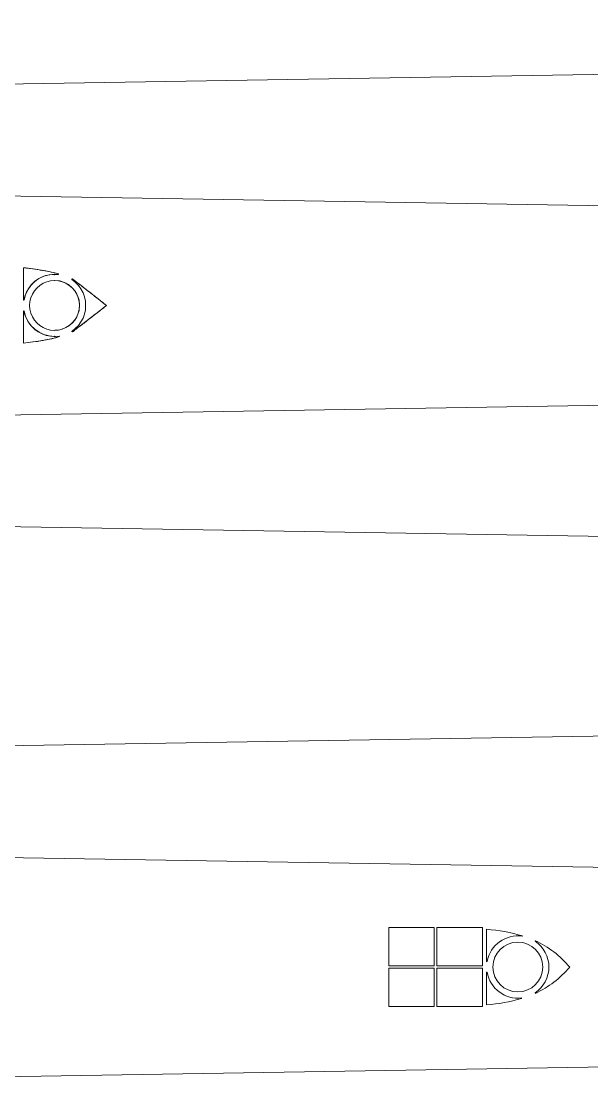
# Model space of a CAD drawing. Header units: centimetres. Extents: x -233 to -82, y 123 to 153.
# Drawn here: x -224.82 to -217, y 137.25 to 151.88 of the extents above; entities that cross this region are included whole.
import ezdxf

# ---------------------------------------------------------------- set-up
doc = ezdxf.new("R2010")
doc.units = ezdxf.units.CM
doc.header["$MEASUREMENT"] = 0
doc.layers.add('layer 1', color=7, linetype='Continuous')

msp = doc.modelspace()

# ---------------------------------------------------------------- linework, layer by layer
at = {"layer": 'layer 1', "color": 1, "lineweight": 9}
for points in [[(-232.60443, 150.89545), (-232.60443, 150.89545), (-172.60328, 151.88182), (-172.60328, 151.88182)], [(-224.35896, 148.41472), (-224.56755, 148.41472), (-224.74553, 148.26384), (-224.77971, 148.05806)], [(-224.77893, 147.91384), (-224.74288, 147.71014), (-224.56582, 147.5617), (-224.35895, 147.5617)], [(-217.94644, 139.33806), (-218.17487, 139.3719), (-218.38869, 139.21784), (-218.42894, 138.99047)], [(-217.94439, 139.34268), (-217.94439, 139.34268), (-217.94863, 139.33845), (-217.94863, 139.33845)], [(-217.77295, 139.27072), (-217.77295, 139.27072), (-217.76872, 139.27495), (-217.76872, 139.27495)], [(-218.42971, 138.84631), (-218.39214, 138.62008), (-218.18237, 138.46404), (-217.95487, 138.49311)], [(-217.95709, 138.49178), (-217.95709, 138.49178), (-217.95709, 138.48331), (-217.95709, 138.48331)]]:
    msp.add_open_spline(points, degree=3, dxfattribs=at)
for points, knots in [([(-232.60443, 146.35943), (-232.60443, 146.35943), (-172.60328, 147.3458), (-172.60328, 147.3458), (-172.60328, 147.3458), (-172.60328, 147.3458), (-172.60328, 148.62638), (-172.60328, 148.62638), (-172.60328, 148.62638), (-172.60328, 148.62638), (-232.60443, 149.61486), (-232.60443, 149.61486)], [0, 0, 0, 0, 0.25, 0.25, 0.25, 0.25, 0.5, 0.5, 0.5, 0.5, 1, 1, 1, 1]), ([(-224.78122, 148.057), (-224.78122, 148.057), (-224.78757, 148.057), (-224.78757, 148.057), (-224.78757, 148.057), (-224.78757, 148.057), (-224.78757, 148.50362), (-224.78757, 148.50362), (-224.78757, 148.50362), (-224.78757, 148.50362), (-224.75582, 148.5015), (-224.75582, 148.5015), (-224.75582, 148.5015), (-224.75582, 148.5015), (-224.72195, 148.49727), (-224.72195, 148.49727), (-224.72195, 148.49727), (-224.72195, 148.49727), (-224.65634, 148.48668), (-224.65634, 148.48668), (-224.65634, 148.48668), (-224.65634, 148.48668), (-224.5886, 148.47822), (-224.5886, 148.47822), (-224.5886, 148.47822), (-224.5886, 148.47822), (-224.55685, 148.47187), (-224.55685, 148.47187), (-224.55685, 148.47187), (-224.55685, 148.47187), (-224.5251, 148.46763), (-224.5251, 148.46763), (-224.5251, 148.46763), (-224.5251, 148.46763), (-224.49547, 148.46128), (-224.49547, 148.46128), (-224.49547, 148.46128), (-224.49547, 148.46128), (-224.46584, 148.45705), (-224.46584, 148.45705), (-224.46584, 148.45705), (-224.46584, 148.45705), (-224.4362, 148.4507), (-224.4362, 148.4507), (-224.4362, 148.4507), (-224.4362, 148.4507), (-224.40869, 148.44435), (-224.40869, 148.44435), (-224.40869, 148.44435), (-224.40869, 148.44435), (-224.35789, 148.43165), (-224.35789, 148.43165), (-224.35789, 148.43165), (-224.35789, 148.43165), (-224.30709, 148.41895), (-224.30709, 148.41895), (-224.30709, 148.41895), (-224.30709, 148.41895), (-224.36212, 148.43377), (-224.36212, 148.43377), (-224.36212, 148.43377), (-224.36212, 148.43377), (-224.41927, 148.44647), (-224.41927, 148.44647), (-224.41927, 148.44647), (-224.41927, 148.44647), (-224.47854, 148.45917), (-224.47854, 148.45917), (-224.47854, 148.45917), (-224.47854, 148.45917), (-224.53992, 148.46975), (-224.53992, 148.46975), (-224.53992, 148.46975), (-224.53992, 148.46975), (-224.6013, 148.48033), (-224.6013, 148.48033), (-224.6013, 148.48033), (-224.6013, 148.48033), (-224.66269, 148.4888), (-224.66269, 148.4888), (-224.66269, 148.4888), (-224.66269, 148.4888), (-224.78757, 148.50362), (-224.78757, 148.50362)], [0, 0, 0, 0, 0.04545455, 0.04545455, 0.04545455, 0.04545455, 0.09090909, 0.09090909, 0.09090909, 0.09090909, 0.13636364, 0.13636364, 0.13636364, 0.13636364, 0.18181818, 0.18181818, 0.18181818, 0.18181818, 0.22727273, 0.22727273, 0.22727273, 0.22727273, 0.27272727, 0.27272727, 0.27272727, 0.27272727, 0.31818182, 0.31818182, 0.31818182, 0.31818182, 0.36363636, 0.36363636, 0.36363636, 0.36363636, 0.40909091, 0.40909091, 0.40909091, 0.40909091, 0.45454545, 0.45454545, 0.45454545, 0.45454545, 0.5, 0.5, 0.5, 0.5, 0.54545455, 0.54545455, 0.54545455, 0.54545455, 0.59090909, 0.59090909, 0.59090909, 0.59090909, 0.63636364, 0.63636364, 0.63636364, 0.63636364, 0.68181818, 0.68181818, 0.68181818, 0.68181818, 0.72727273, 0.72727273, 0.72727273, 0.72727273, 0.77272727, 0.77272727, 0.77272727, 0.77272727, 0.81818182, 0.81818182, 0.81818182, 0.81818182, 0.86363636, 0.86363636, 0.86363636, 0.86363636, 0.90909091, 0.90909091, 0.90909091, 0.90909091, 1, 1, 1, 1]), ([(-224.30709, 148.41048), (-224.30709, 148.41048), (-224.36636, 148.4126), (-224.36636, 148.4126), (-224.36636, 148.4126), (-224.36636, 148.4126), (-224.42562, 148.40837), (-224.42562, 148.40837), (-224.42562, 148.40837), (-224.42562, 148.40837), (-224.48277, 148.39567), (-224.48277, 148.39567), (-224.48277, 148.39567), (-224.48277, 148.39567), (-224.53781, 148.3745), (-224.53781, 148.3745), (-224.53781, 148.3745), (-224.53781, 148.3745), (-224.59072, 148.34487), (-224.59072, 148.34487), (-224.59072, 148.34487), (-224.59072, 148.34487), (-224.63729, 148.311), (-224.63729, 148.311), (-224.63729, 148.311), (-224.63729, 148.311), (-224.67962, 148.26867), (-224.67962, 148.26867), (-224.67962, 148.26867), (-224.67962, 148.26867), (-224.71561, 148.2221), (-224.71561, 148.2221), (-224.71561, 148.2221), (-224.71561, 148.2221), (-224.74524, 148.16918), (-224.74524, 148.16918), (-224.74524, 148.16918), (-224.74524, 148.16918), (-224.76852, 148.11415), (-224.76852, 148.11415), (-224.76852, 148.11415), (-224.76852, 148.11415), (-224.78122, 148.057), (-224.78122, 148.057)], [0, 0, 0, 0, 0.08333333, 0.08333333, 0.08333333, 0.08333333, 0.16666667, 0.16666667, 0.16666667, 0.16666667, 0.25, 0.25, 0.25, 0.25, 0.33333333, 0.33333333, 0.33333333, 0.33333333, 0.41666667, 0.41666667, 0.41666667, 0.41666667, 0.5, 0.5, 0.5, 0.5, 0.58333333, 0.58333333, 0.58333333, 0.58333333, 0.66666667, 0.66666667, 0.66666667, 0.66666667, 0.75, 0.75, 0.75, 0.75, 0.83333333, 0.83333333, 0.83333333, 0.83333333, 1, 1, 1, 1]), ([(-224.30709, 148.41896), (-224.30709, 148.41896), (-224.30709, 148.41049), (-224.30709, 148.41049), (-224.30709, 148.41049), (-224.30709, 148.41049), (-224.30709, 148.41896), (-224.30709, 148.41896)], [0, 0, 0, 0, 0.33333333, 0.33333333, 0.33333333, 0.33333333, 1, 1, 1, 1]), ([(-224.01923, 147.98715), (-224.01923, 147.98715), (-224.02347, 147.93423), (-224.02347, 147.93423), (-224.02347, 147.93423), (-224.02347, 147.93423), (-224.03617, 147.88132), (-224.03617, 147.88132), (-224.03617, 147.88132), (-224.03617, 147.88132), (-224.05522, 147.83052), (-224.05522, 147.83052), (-224.05522, 147.83052), (-224.05522, 147.83052), (-224.08485, 147.78607), (-224.08485, 147.78607), (-224.08485, 147.78607), (-224.08485, 147.78607), (-224.11872, 147.74585), (-224.11872, 147.74585), (-224.11872, 147.74585), (-224.11872, 147.74585), (-224.15893, 147.70987), (-224.15893, 147.70987), (-224.15893, 147.70987), (-224.15893, 147.70987), (-224.2055, 147.68235), (-224.2055, 147.68235), (-224.2055, 147.68235), (-224.2055, 147.68235), (-224.25418, 147.66118), (-224.25418, 147.66118), (-224.25418, 147.66118), (-224.25418, 147.66118), (-224.3071, 147.64848), (-224.3071, 147.64848), (-224.3071, 147.64848), (-224.3071, 147.64848), (-224.36002, 147.64425), (-224.36002, 147.64425), (-224.36002, 147.64425), (-224.36002, 147.64425), (-224.41505, 147.64848), (-224.41505, 147.64848), (-224.41505, 147.64848), (-224.41505, 147.64848), (-224.46585, 147.66118), (-224.46585, 147.66118), (-224.46585, 147.66118), (-224.46585, 147.66118), (-224.51665, 147.68235), (-224.51665, 147.68235), (-224.51665, 147.68235), (-224.51665, 147.68235), (-224.5611, 147.70987), (-224.5611, 147.70987), (-224.5611, 147.70987), (-224.5611, 147.70987), (-224.60132, 147.74585), (-224.60132, 147.74585), (-224.60132, 147.74585), (-224.60132, 147.74585), (-224.6373, 147.78607), (-224.6373, 147.78607), (-224.6373, 147.78607), (-224.6373, 147.78607), (-224.66482, 147.83052), (-224.66482, 147.83052), (-224.66482, 147.83052), (-224.66482, 147.83052), (-224.68598, 147.88132), (-224.68598, 147.88132), (-224.68598, 147.88132), (-224.68598, 147.88132), (-224.69868, 147.93423), (-224.69868, 147.93423), (-224.69868, 147.93423), (-224.69868, 147.93423), (-224.70292, 147.98715), (-224.70292, 147.98715), (-224.70292, 147.98715), (-224.70292, 147.98715), (-224.69868, 148.04007), (-224.69868, 148.04007), (-224.69868, 148.04007), (-224.69868, 148.04007), (-224.68598, 148.09298), (-224.68598, 148.09298), (-224.68598, 148.09298), (-224.68598, 148.09298), (-224.66482, 148.14167), (-224.66482, 148.14167), (-224.66482, 148.14167), (-224.66482, 148.14167), (-224.6373, 148.18823), (-224.6373, 148.18823), (-224.6373, 148.18823), (-224.6373, 148.18823), (-224.60132, 148.22845), (-224.60132, 148.22845), (-224.60132, 148.22845), (-224.60132, 148.22845), (-224.5611, 148.26232), (-224.5611, 148.26232), (-224.5611, 148.26232), (-224.5611, 148.26232), (-224.51665, 148.29195), (-224.51665, 148.29195), (-224.51665, 148.29195), (-224.51665, 148.29195), (-224.46585, 148.311), (-224.46585, 148.311), (-224.46585, 148.311), (-224.46585, 148.311), (-224.41505, 148.3237), (-224.41505, 148.3237), (-224.41505, 148.3237), (-224.41505, 148.3237), (-224.36002, 148.32793), (-224.36002, 148.32793), (-224.36002, 148.32793), (-224.36002, 148.32793), (-224.3071, 148.3237), (-224.3071, 148.3237), (-224.3071, 148.3237), (-224.3071, 148.3237), (-224.25418, 148.311), (-224.25418, 148.311), (-224.25418, 148.311), (-224.25418, 148.311), (-224.2055, 148.29195), (-224.2055, 148.29195), (-224.2055, 148.29195), (-224.2055, 148.29195), (-224.15893, 148.26232), (-224.15893, 148.26232), (-224.15893, 148.26232), (-224.15893, 148.26232), (-224.11872, 148.22845), (-224.11872, 148.22845), (-224.11872, 148.22845), (-224.11872, 148.22845), (-224.08485, 148.18823), (-224.08485, 148.18823), (-224.08485, 148.18823), (-224.08485, 148.18823), (-224.05522, 148.14167), (-224.05522, 148.14167), (-224.05522, 148.14167), (-224.05522, 148.14167), (-224.03617, 148.09298), (-224.03617, 148.09298), (-224.03617, 148.09298), (-224.03617, 148.09298), (-224.02347, 148.04007), (-224.02347, 148.04007), (-224.02347, 148.04007), (-224.02347, 148.04007), (-224.01923, 147.98715), (-224.01923, 147.98715)], [0, 0, 0, 0, 0.02439024, 0.02439024, 0.02439024, 0.02439024, 0.04878049, 0.04878049, 0.04878049, 0.04878049, 0.07317073, 0.07317073, 0.07317073, 0.07317073, 0.09756098, 0.09756098, 0.09756098, 0.09756098, 0.12195122, 0.12195122, 0.12195122, 0.12195122, 0.14634146, 0.14634146, 0.14634146, 0.14634146, 0.17073171, 0.17073171, 0.17073171, 0.17073171, 0.19512195, 0.19512195, 0.19512195, 0.19512195, 0.2195122, 0.2195122, 0.2195122, 0.2195122, 0.24390244, 0.24390244, 0.24390244, 0.24390244, 0.26829268, 0.26829268, 0.26829268, 0.26829268, 0.29268293, 0.29268293, 0.29268293, 0.29268293, 0.31707317, 0.31707317, 0.31707317, 0.31707317, 0.34146341, 0.34146341, 0.34146341, 0.34146341, 0.36585366, 0.36585366, 0.36585366, 0.36585366, 0.3902439, 0.3902439, 0.3902439, 0.3902439, 0.41463415, 0.41463415, 0.41463415, 0.41463415, 0.43902439, 0.43902439, 0.43902439, 0.43902439, 0.46341463, 0.46341463, 0.46341463, 0.46341463, 0.48780488, 0.48780488, 0.48780488, 0.48780488, 0.51219512, 0.51219512, 0.51219512, 0.51219512, 0.53658537, 0.53658537, 0.53658537, 0.53658537, 0.56097561, 0.56097561, 0.56097561, 0.56097561, 0.58536585, 0.58536585, 0.58536585, 0.58536585, 0.6097561, 0.6097561, 0.6097561, 0.6097561, 0.63414634, 0.63414634, 0.63414634, 0.63414634, 0.65853659, 0.65853659, 0.65853659, 0.65853659, 0.68292683, 0.68292683, 0.68292683, 0.68292683, 0.70731707, 0.70731707, 0.70731707, 0.70731707, 0.73170732, 0.73170732, 0.73170732, 0.73170732, 0.75609756, 0.75609756, 0.75609756, 0.75609756, 0.7804878, 0.7804878, 0.7804878, 0.7804878, 0.80487805, 0.80487805, 0.80487805, 0.80487805, 0.82926829, 0.82926829, 0.82926829, 0.82926829, 0.85365854, 0.85365854, 0.85365854, 0.85365854, 0.87804878, 0.87804878, 0.87804878, 0.87804878, 0.90243902, 0.90243902, 0.90243902, 0.90243902, 0.92682927, 0.92682927, 0.92682927, 0.92682927, 0.95121951, 0.95121951, 0.95121951, 0.95121951, 1, 1, 1, 1]), ([(-224.35892, 147.64636), (-224.17011, 147.64636), (-224.01711, 147.79943), (-224.01711, 147.9882), (-224.01711, 147.9882), (-224.01711, 148.17698), (-224.17011, 148.33001), (-224.35892, 148.33005)], [0, 0, 0, 0, 0.33333333, 0.33333333, 0.33333333, 0.33333333, 1, 1, 1, 1]), ([(-224.12295, 147.63155), (-224.12295, 147.63155), (-224.07638, 147.66965), (-224.07638, 147.66965), (-224.07638, 147.66965), (-224.07638, 147.66965), (-224.03405, 147.71198), (-224.03405, 147.71198), (-224.03405, 147.71198), (-224.03405, 147.71198), (-224.00018, 147.76067), (-224.00018, 147.76067), (-224.00018, 147.76067), (-224.00018, 147.76067), (-223.97055, 147.81147), (-223.97055, 147.81147), (-223.97055, 147.81147), (-223.97055, 147.81147), (-223.9515, 147.86862), (-223.9515, 147.86862), (-223.9515, 147.86862), (-223.9515, 147.86862), (-223.9388, 147.92788), (-223.9388, 147.92788), (-223.9388, 147.92788), (-223.9388, 147.92788), (-223.93457, 147.98715), (-223.93457, 147.98715), (-223.93457, 147.98715), (-223.93457, 147.98715), (-223.9388, 148.04642), (-223.9388, 148.04642), (-223.9388, 148.04642), (-223.9388, 148.04642), (-223.9515, 148.10568), (-223.9515, 148.10568), (-223.9515, 148.10568), (-223.9515, 148.10568), (-223.97055, 148.16072), (-223.97055, 148.16072), (-223.97055, 148.16072), (-223.97055, 148.16072), (-224.00018, 148.21363), (-224.00018, 148.21363), (-224.00018, 148.21363), (-224.00018, 148.21363), (-224.03405, 148.26232), (-224.03405, 148.26232), (-224.03405, 148.26232), (-224.03405, 148.26232), (-224.07638, 148.30465), (-224.07638, 148.30465), (-224.07638, 148.30465), (-224.07638, 148.30465), (-224.12295, 148.34063), (-224.12295, 148.34063), (-224.12295, 148.34063), (-224.12295, 148.34063), (-224.1166, 148.34698), (-224.1166, 148.34698), (-224.1166, 148.34698), (-224.1166, 148.34698), (-224.11448, 148.34698), (-224.11448, 148.34698), (-224.11448, 148.34698), (-224.11448, 148.34698), (-224.11237, 148.34487), (-224.11237, 148.34487), (-224.11237, 148.34487), (-224.11237, 148.34487), (-224.11025, 148.34487), (-224.11025, 148.34487), (-224.11025, 148.34487), (-224.11025, 148.34487), (-224.10602, 148.34063), (-224.10602, 148.34063), (-224.10602, 148.34063), (-224.10602, 148.34063), (-224.09967, 148.3364), (-224.09967, 148.3364), (-224.09967, 148.3364), (-224.09967, 148.3364), (-224.09332, 148.33217), (-224.09332, 148.33217), (-224.09332, 148.33217), (-224.09332, 148.33217), (-224.08273, 148.3237), (-224.08273, 148.3237), (-224.08273, 148.3237), (-224.08273, 148.3237), (-224.07215, 148.31735), (-224.07215, 148.31735), (-224.07215, 148.31735), (-224.07215, 148.31735), (-224.05945, 148.30677), (-224.05945, 148.30677), (-224.05945, 148.30677), (-224.05945, 148.30677), (-224.04675, 148.29618), (-224.04675, 148.29618), (-224.04675, 148.29618), (-224.04675, 148.29618), (-224.03193, 148.2856), (-224.03193, 148.2856), (-224.03193, 148.2856), (-224.03193, 148.2856), (-224.015, 148.2729), (-224.015, 148.2729), (-224.015, 148.2729), (-224.015, 148.2729), (-223.99807, 148.2602), (-223.99807, 148.2602), (-223.99807, 148.2602), (-223.99807, 148.2602), (-223.97902, 148.24538), (-223.97902, 148.24538), (-223.97902, 148.24538), (-223.97902, 148.24538), (-223.96208, 148.23057), (-223.96208, 148.23057), (-223.96208, 148.23057), (-223.96208, 148.23057), (-223.94092, 148.21575), (-223.94092, 148.21575), (-223.94092, 148.21575), (-223.94092, 148.21575), (-223.92187, 148.19882), (-223.92187, 148.19882), (-223.92187, 148.19882), (-223.92187, 148.19882), (-223.9007, 148.184), (-223.9007, 148.184), (-223.9007, 148.184), (-223.9007, 148.184), (-223.85625, 148.15013), (-223.85625, 148.15013), (-223.85625, 148.15013), (-223.85625, 148.15013), (-223.8118, 148.11415), (-223.8118, 148.11415), (-223.8118, 148.11415), (-223.8118, 148.11415), (-223.76735, 148.08028), (-223.76735, 148.08028), (-223.76735, 148.08028), (-223.76735, 148.08028), (-223.72502, 148.04642), (-223.72502, 148.04642), (-223.72502, 148.04642), (-223.72502, 148.04642), (-223.70385, 148.0316), (-223.70385, 148.0316), (-223.70385, 148.0316), (-223.70385, 148.0316), (-223.6848, 148.01467), (-223.6848, 148.01467), (-223.6848, 148.01467), (-223.6848, 148.01467), (-223.66575, 147.99985), (-223.66575, 147.99985), (-223.66575, 147.99985), (-223.66575, 147.99985), (-223.6467, 147.98715), (-223.6467, 147.98715), (-223.6467, 147.98715), (-223.6467, 147.98715), (-223.67845, 148.01043), (-223.67845, 148.01043), (-223.67845, 148.01043), (-223.67845, 148.01043), (-223.70597, 148.03372), (-223.70597, 148.03372), (-223.70597, 148.03372), (-223.70597, 148.03372), (-223.7356, 148.05488), (-223.7356, 148.05488), (-223.7356, 148.05488), (-223.7356, 148.05488), (-223.76312, 148.07605), (-223.76312, 148.07605), (-223.76312, 148.07605), (-223.76312, 148.07605), (-223.78852, 148.09722), (-223.78852, 148.09722), (-223.78852, 148.09722), (-223.78852, 148.09722), (-223.81392, 148.11627), (-223.81392, 148.11627), (-223.81392, 148.11627), (-223.81392, 148.11627), (-223.83932, 148.13532), (-223.83932, 148.13532), (-223.83932, 148.13532), (-223.83932, 148.13532), (-223.8626, 148.15437), (-223.8626, 148.15437), (-223.8626, 148.15437), (-223.8626, 148.15437), (-223.88377, 148.1713), (-223.88377, 148.1713), (-223.88377, 148.1713), (-223.88377, 148.1713), (-223.90705, 148.18823), (-223.90705, 148.18823), (-223.90705, 148.18823), (-223.90705, 148.18823), (-223.9261, 148.20517), (-223.9261, 148.20517), (-223.9261, 148.20517), (-223.9261, 148.20517), (-223.94727, 148.21998), (-223.94727, 148.21998), (-223.94727, 148.21998), (-223.94727, 148.21998), (-223.9642, 148.23268), (-223.9642, 148.23268), (-223.9642, 148.23268), (-223.9642, 148.23268), (-223.98325, 148.2475), (-223.98325, 148.2475), (-223.98325, 148.2475), (-223.98325, 148.2475), (-223.99807, 148.2602), (-223.99807, 148.2602), (-223.99807, 148.2602), (-223.99807, 148.2602), (-224.015, 148.27078), (-224.015, 148.27078), (-224.015, 148.27078), (-224.015, 148.27078), (-224.0277, 148.28137), (-224.0277, 148.28137), (-224.0277, 148.28137), (-224.0277, 148.28137), (-224.0404, 148.29195), (-224.0404, 148.29195), (-224.0404, 148.29195), (-224.0404, 148.29195), (-224.0531, 148.30042), (-224.0531, 148.30042), (-224.0531, 148.30042), (-224.0531, 148.30042), (-224.06368, 148.30888), (-224.06368, 148.30888), (-224.06368, 148.30888), (-224.06368, 148.30888), (-224.07215, 148.31735), (-224.07215, 148.31735), (-224.07215, 148.31735), (-224.07215, 148.31735), (-224.08062, 148.3237), (-224.08062, 148.3237), (-224.08062, 148.3237), (-224.08062, 148.3237), (-224.08908, 148.32793), (-224.08908, 148.32793), (-224.08908, 148.32793), (-224.08908, 148.32793), (-224.09543, 148.33217), (-224.09543, 148.33217), (-224.09543, 148.33217), (-224.09543, 148.33217), (-224.09967, 148.3364), (-224.09967, 148.3364), (-224.09967, 148.3364), (-224.09967, 148.3364), (-224.1039, 148.34063), (-224.1039, 148.34063), (-224.1039, 148.34063), (-224.1039, 148.34063), (-224.10813, 148.34275), (-224.10813, 148.34275), (-224.10813, 148.34275), (-224.10813, 148.34275), (-224.11025, 148.34487), (-224.11025, 148.34487), (-224.11025, 148.34487), (-224.11025, 148.34487), (-224.11237, 148.34487), (-224.11237, 148.34487), (-224.11237, 148.34487), (-224.11237, 148.34487), (-224.11448, 148.34698), (-224.11448, 148.34698)], [0, 0, 0, 0, 0.01388889, 0.01388889, 0.01388889, 0.01388889, 0.02777778, 0.02777778, 0.02777778, 0.02777778, 0.04166667, 0.04166667, 0.04166667, 0.04166667, 0.05555556, 0.05555556, 0.05555556, 0.05555556, 0.06944444, 0.06944444, 0.06944444, 0.06944444, 0.08333333, 0.08333333, 0.08333333, 0.08333333, 0.09722222, 0.09722222, 0.09722222, 0.09722222, 0.11111111, 0.11111111, 0.11111111, 0.11111111, 0.125, 0.125, 0.125, 0.125, 0.13888889, 0.13888889, 0.13888889, 0.13888889, 0.15277778, 0.15277778, 0.15277778, 0.15277778, 0.16666667, 0.16666667, 0.16666667, 0.16666667, 0.18055556, 0.18055556, 0.18055556, 0.18055556, 0.19444444, 0.19444444, 0.19444444, 0.19444444, 0.20833333, 0.20833333, 0.20833333, 0.20833333, 0.22222222, 0.22222222, 0.22222222, 0.22222222, 0.23611111, 0.23611111, 0.23611111, 0.23611111, 0.25, 0.25, 0.25, 0.25, 0.26388889, 0.26388889, 0.26388889, 0.26388889, 0.27777778, 0.27777778, 0.27777778, 0.27777778, 0.29166667, 0.29166667, 0.29166667, 0.29166667, 0.30555556, 0.30555556, 0.30555556, 0.30555556, 0.31944444, 0.31944444, 0.31944444, 0.31944444, 0.33333333, 0.33333333, 0.33333333, 0.33333333, 0.34722222, 0.34722222, 0.34722222, 0.34722222, 0.36111111, 0.36111111, 0.36111111, 0.36111111, 0.375, 0.375, 0.375, 0.375, 0.38888889, 0.38888889, 0.38888889, 0.38888889, 0.40277778, 0.40277778, 0.40277778, 0.40277778, 0.41666667, 0.41666667, 0.41666667, 0.41666667, 0.43055556, 0.43055556, 0.43055556, 0.43055556, 0.44444444, 0.44444444, 0.44444444, 0.44444444, 0.45833333, 0.45833333, 0.45833333, 0.45833333, 0.47222222, 0.47222222, 0.47222222, 0.47222222, 0.48611111, 0.48611111, 0.48611111, 0.48611111, 0.5, 0.5, 0.5, 0.5, 0.51388889, 0.51388889, 0.51388889, 0.51388889, 0.52777778, 0.52777778, 0.52777778, 0.52777778, 0.54166667, 0.54166667, 0.54166667, 0.54166667, 0.55555556, 0.55555556, 0.55555556, 0.55555556, 0.56944444, 0.56944444, 0.56944444, 0.56944444, 0.58333333, 0.58333333, 0.58333333, 0.58333333, 0.59722222, 0.59722222, 0.59722222, 0.59722222, 0.61111111, 0.61111111, 0.61111111, 0.61111111, 0.625, 0.625, 0.625, 0.625, 0.63888889, 0.63888889, 0.63888889, 0.63888889, 0.65277778, 0.65277778, 0.65277778, 0.65277778, 0.66666667, 0.66666667, 0.66666667, 0.66666667, 0.68055556, 0.68055556, 0.68055556, 0.68055556, 0.69444444, 0.69444444, 0.69444444, 0.69444444, 0.70833333, 0.70833333, 0.70833333, 0.70833333, 0.72222222, 0.72222222, 0.72222222, 0.72222222, 0.73611111, 0.73611111, 0.73611111, 0.73611111, 0.75, 0.75, 0.75, 0.75, 0.76388889, 0.76388889, 0.76388889, 0.76388889, 0.77777778, 0.77777778, 0.77777778, 0.77777778, 0.79166667, 0.79166667, 0.79166667, 0.79166667, 0.80555556, 0.80555556, 0.80555556, 0.80555556, 0.81944444, 0.81944444, 0.81944444, 0.81944444, 0.83333333, 0.83333333, 0.83333333, 0.83333333, 0.84722222, 0.84722222, 0.84722222, 0.84722222, 0.86111111, 0.86111111, 0.86111111, 0.86111111, 0.875, 0.875, 0.875, 0.875, 0.88888889, 0.88888889, 0.88888889, 0.88888889, 0.90277778, 0.90277778, 0.90277778, 0.90277778, 0.91666667, 0.91666667, 0.91666667, 0.91666667, 0.93055556, 0.93055556, 0.93055556, 0.93055556, 0.94444444, 0.94444444, 0.94444444, 0.94444444, 0.95833333, 0.95833333, 0.95833333, 0.95833333, 0.97222222, 0.97222222, 0.97222222, 0.97222222, 1, 1, 1, 1]), ([(-224.12295, 147.63155), (-224.12295, 147.63155), (-224.11872, 147.62732), (-224.11872, 147.62732), (-224.11872, 147.62732), (-224.11872, 147.62732), (-224.10602, 147.63367), (-224.10602, 147.63367), (-224.10602, 147.63367), (-224.10602, 147.63367), (-224.09332, 147.64002), (-224.09332, 147.64002), (-224.09332, 147.64002), (-224.09332, 147.64002), (-224.08062, 147.6506), (-224.08062, 147.6506), (-224.08062, 147.6506), (-224.08062, 147.6506), (-224.06792, 147.66118), (-224.06792, 147.66118), (-224.06792, 147.66118), (-224.06792, 147.66118), (-224.05522, 147.66965), (-224.05522, 147.66965), (-224.05522, 147.66965), (-224.05522, 147.66965), (-224.04463, 147.67812), (-224.04463, 147.67812), (-224.04463, 147.67812), (-224.04463, 147.67812), (-224.03193, 147.6887), (-224.03193, 147.6887), (-224.03193, 147.6887), (-224.03193, 147.6887), (-224.01712, 147.69928), (-224.01712, 147.69928), (-224.01712, 147.69928), (-224.01712, 147.69928), (-224.00442, 147.70987), (-224.00442, 147.70987), (-224.00442, 147.70987), (-224.00442, 147.70987), (-223.98748, 147.72045), (-223.98748, 147.72045), (-223.98748, 147.72045), (-223.98748, 147.72045), (-223.97267, 147.73315), (-223.97267, 147.73315), (-223.97267, 147.73315), (-223.97267, 147.73315), (-223.95573, 147.74585), (-223.95573, 147.74585), (-223.95573, 147.74585), (-223.95573, 147.74585), (-223.92187, 147.77337), (-223.92187, 147.77337), (-223.92187, 147.77337), (-223.92187, 147.77337), (-223.88588, 147.80088), (-223.88588, 147.80088), (-223.88588, 147.80088), (-223.88588, 147.80088), (-223.8118, 147.85803), (-223.8118, 147.85803), (-223.8118, 147.85803), (-223.8118, 147.85803), (-223.77793, 147.88555), (-223.77793, 147.88555), (-223.77793, 147.88555), (-223.77793, 147.88555), (-223.74407, 147.91095), (-223.74407, 147.91095), (-223.74407, 147.91095), (-223.74407, 147.91095), (-223.72925, 147.92365), (-223.72925, 147.92365), (-223.72925, 147.92365), (-223.72925, 147.92365), (-223.71443, 147.93423), (-223.71443, 147.93423), (-223.71443, 147.93423), (-223.71443, 147.93423), (-223.69962, 147.94482), (-223.69962, 147.94482), (-223.69962, 147.94482), (-223.69962, 147.94482), (-223.68692, 147.9554), (-223.68692, 147.9554), (-223.68692, 147.9554), (-223.68692, 147.9554), (-223.67633, 147.96598), (-223.67633, 147.96598), (-223.67633, 147.96598), (-223.67633, 147.96598), (-223.66575, 147.97233), (-223.66575, 147.97233), (-223.66575, 147.97233), (-223.66575, 147.97233), (-223.65517, 147.9808), (-223.65517, 147.9808), (-223.65517, 147.9808), (-223.65517, 147.9808), (-223.6467, 147.98715), (-223.6467, 147.98715), (-223.6467, 147.98715), (-223.6467, 147.98715), (-223.67845, 147.96387), (-223.67845, 147.96387), (-223.67845, 147.96387), (-223.67845, 147.96387), (-223.70808, 147.94058), (-223.70808, 147.94058), (-223.70808, 147.94058), (-223.70808, 147.94058), (-223.7356, 147.9173), (-223.7356, 147.9173), (-223.7356, 147.9173), (-223.7356, 147.9173), (-223.76312, 147.89613), (-223.76312, 147.89613), (-223.76312, 147.89613), (-223.76312, 147.89613), (-223.79063, 147.87497), (-223.79063, 147.87497), (-223.79063, 147.87497), (-223.79063, 147.87497), (-223.81603, 147.85592), (-223.81603, 147.85592), (-223.81603, 147.85592), (-223.81603, 147.85592), (-223.84143, 147.83687), (-223.84143, 147.83687), (-223.84143, 147.83687), (-223.84143, 147.83687), (-223.86472, 147.81782), (-223.86472, 147.81782), (-223.86472, 147.81782), (-223.86472, 147.81782), (-223.888, 147.80088), (-223.888, 147.80088), (-223.888, 147.80088), (-223.888, 147.80088), (-223.90917, 147.78395), (-223.90917, 147.78395), (-223.90917, 147.78395), (-223.90917, 147.78395), (-223.93033, 147.76702), (-223.93033, 147.76702), (-223.93033, 147.76702), (-223.93033, 147.76702), (-223.94938, 147.7522), (-223.94938, 147.7522), (-223.94938, 147.7522), (-223.94938, 147.7522), (-223.96843, 147.73738), (-223.96843, 147.73738), (-223.96843, 147.73738), (-223.96843, 147.73738), (-223.98537, 147.72468), (-223.98537, 147.72468), (-223.98537, 147.72468), (-223.98537, 147.72468), (-224.0023, 147.71198), (-224.0023, 147.71198), (-224.0023, 147.71198), (-224.0023, 147.71198), (-224.01712, 147.69928), (-224.01712, 147.69928), (-224.01712, 147.69928), (-224.01712, 147.69928), (-224.03193, 147.6887), (-224.03193, 147.6887), (-224.03193, 147.6887), (-224.03193, 147.6887), (-224.04463, 147.67812), (-224.04463, 147.67812), (-224.04463, 147.67812), (-224.04463, 147.67812), (-224.05522, 147.66965), (-224.05522, 147.66965), (-224.05522, 147.66965), (-224.05522, 147.66965), (-224.0658, 147.66118), (-224.0658, 147.66118), (-224.0658, 147.66118), (-224.0658, 147.66118), (-224.07638, 147.65483), (-224.07638, 147.65483), (-224.07638, 147.65483), (-224.07638, 147.65483), (-224.08273, 147.64848), (-224.08273, 147.64848), (-224.08273, 147.64848), (-224.08273, 147.64848), (-224.0912, 147.64425), (-224.0912, 147.64425), (-224.0912, 147.64425), (-224.0912, 147.64425), (-224.09755, 147.6379), (-224.09755, 147.6379), (-224.09755, 147.6379), (-224.09755, 147.6379), (-224.10178, 147.63578), (-224.10178, 147.63578), (-224.10178, 147.63578), (-224.10178, 147.63578), (-224.10602, 147.63155), (-224.10602, 147.63155), (-224.10602, 147.63155), (-224.10602, 147.63155), (-224.10813, 147.62943), (-224.10813, 147.62943), (-224.10813, 147.62943), (-224.10813, 147.62943), (-224.11237, 147.62943), (-224.11237, 147.62943), (-224.11237, 147.62943), (-224.11237, 147.62943), (-224.11448, 147.62732), (-224.11448, 147.62732), (-224.11448, 147.62732), (-224.11448, 147.62732), (-224.1166, 147.62732), (-224.1166, 147.62732)], [0, 0, 0, 0, 0.01754386, 0.01754386, 0.01754386, 0.01754386, 0.03508772, 0.03508772, 0.03508772, 0.03508772, 0.05263158, 0.05263158, 0.05263158, 0.05263158, 0.07017544, 0.07017544, 0.07017544, 0.07017544, 0.0877193, 0.0877193, 0.0877193, 0.0877193, 0.10526316, 0.10526316, 0.10526316, 0.10526316, 0.12280702, 0.12280702, 0.12280702, 0.12280702, 0.14035088, 0.14035088, 0.14035088, 0.14035088, 0.15789474, 0.15789474, 0.15789474, 0.15789474, 0.1754386, 0.1754386, 0.1754386, 0.1754386, 0.19298246, 0.19298246, 0.19298246, 0.19298246, 0.21052632, 0.21052632, 0.21052632, 0.21052632, 0.22807018, 0.22807018, 0.22807018, 0.22807018, 0.24561404, 0.24561404, 0.24561404, 0.24561404, 0.26315789, 0.26315789, 0.26315789, 0.26315789, 0.28070175, 0.28070175, 0.28070175, 0.28070175, 0.29824561, 0.29824561, 0.29824561, 0.29824561, 0.31578947, 0.31578947, 0.31578947, 0.31578947, 0.33333333, 0.33333333, 0.33333333, 0.33333333, 0.35087719, 0.35087719, 0.35087719, 0.35087719, 0.36842105, 0.36842105, 0.36842105, 0.36842105, 0.38596491, 0.38596491, 0.38596491, 0.38596491, 0.40350877, 0.40350877, 0.40350877, 0.40350877, 0.42105263, 0.42105263, 0.42105263, 0.42105263, 0.43859649, 0.43859649, 0.43859649, 0.43859649, 0.45614035, 0.45614035, 0.45614035, 0.45614035, 0.47368421, 0.47368421, 0.47368421, 0.47368421, 0.49122807, 0.49122807, 0.49122807, 0.49122807, 0.50877193, 0.50877193, 0.50877193, 0.50877193, 0.52631579, 0.52631579, 0.52631579, 0.52631579, 0.54385965, 0.54385965, 0.54385965, 0.54385965, 0.56140351, 0.56140351, 0.56140351, 0.56140351, 0.57894737, 0.57894737, 0.57894737, 0.57894737, 0.59649123, 0.59649123, 0.59649123, 0.59649123, 0.61403509, 0.61403509, 0.61403509, 0.61403509, 0.63157895, 0.63157895, 0.63157895, 0.63157895, 0.64912281, 0.64912281, 0.64912281, 0.64912281, 0.66666667, 0.66666667, 0.66666667, 0.66666667, 0.68421053, 0.68421053, 0.68421053, 0.68421053, 0.70175439, 0.70175439, 0.70175439, 0.70175439, 0.71929825, 0.71929825, 0.71929825, 0.71929825, 0.73684211, 0.73684211, 0.73684211, 0.73684211, 0.75438596, 0.75438596, 0.75438596, 0.75438596, 0.77192982, 0.77192982, 0.77192982, 0.77192982, 0.78947368, 0.78947368, 0.78947368, 0.78947368, 0.80701754, 0.80701754, 0.80701754, 0.80701754, 0.8245614, 0.8245614, 0.8245614, 0.8245614, 0.84210526, 0.84210526, 0.84210526, 0.84210526, 0.85964912, 0.85964912, 0.85964912, 0.85964912, 0.87719298, 0.87719298, 0.87719298, 0.87719298, 0.89473684, 0.89473684, 0.89473684, 0.89473684, 0.9122807, 0.9122807, 0.9122807, 0.9122807, 0.92982456, 0.92982456, 0.92982456, 0.92982456, 0.94736842, 0.94736842, 0.94736842, 0.94736842, 0.96491228, 0.96491228, 0.96491228, 0.96491228, 1, 1, 1, 1]), ([(-224.78758, 147.46856), (-224.78758, 147.46856), (-224.78758, 147.90671), (-224.78758, 147.90671), (-224.78758, 147.90671), (-224.78758, 147.90671), (-224.78123, 147.91306), (-224.78123, 147.91306), (-224.78123, 147.91306), (-224.78123, 147.91306), (-224.76641, 147.85379), (-224.76641, 147.85379), (-224.76641, 147.85379), (-224.76641, 147.85379), (-224.74313, 147.79876), (-224.74313, 147.79876), (-224.74313, 147.79876), (-224.74313, 147.79876), (-224.71349, 147.74796), (-224.71349, 147.74796), (-224.71349, 147.74796), (-224.71349, 147.74796), (-224.67751, 147.70139), (-224.67751, 147.70139), (-224.67751, 147.70139), (-224.67751, 147.70139), (-224.63306, 147.65906), (-224.63306, 147.65906), (-224.63306, 147.65906), (-224.63306, 147.65906), (-224.58438, 147.62308), (-224.58438, 147.62308), (-224.58438, 147.62308), (-224.58438, 147.62308), (-224.53146, 147.59556), (-224.53146, 147.59556), (-224.53146, 147.59556), (-224.53146, 147.59556), (-224.47643, 147.57651), (-224.47643, 147.57651), (-224.47643, 147.57651), (-224.47643, 147.57651), (-224.41716, 147.56381), (-224.41716, 147.56381), (-224.41716, 147.56381), (-224.41716, 147.56381), (-224.35789, 147.55958), (-224.35789, 147.55958), (-224.35789, 147.55958), (-224.35789, 147.55958), (-224.29863, 147.56381), (-224.29863, 147.56381)], [0, 0, 0, 0, 0.07142857, 0.07142857, 0.07142857, 0.07142857, 0.14285714, 0.14285714, 0.14285714, 0.14285714, 0.21428571, 0.21428571, 0.21428571, 0.21428571, 0.28571429, 0.28571429, 0.28571429, 0.28571429, 0.35714286, 0.35714286, 0.35714286, 0.35714286, 0.42857143, 0.42857143, 0.42857143, 0.42857143, 0.5, 0.5, 0.5, 0.5, 0.57142857, 0.57142857, 0.57142857, 0.57142857, 0.64285714, 0.64285714, 0.64285714, 0.64285714, 0.71428571, 0.71428571, 0.71428571, 0.71428571, 0.78571429, 0.78571429, 0.78571429, 0.78571429, 0.85714286, 0.85714286, 0.85714286, 0.85714286, 1, 1, 1, 1]), ([(-224.29439, 147.55958), (-224.29439, 147.55958), (-224.29439, 147.55958), (-224.29439, 147.55958), (-224.29439, 147.55958), (-224.29439, 147.55958), (-224.34519, 147.54476), (-224.34519, 147.54476), (-224.34519, 147.54476), (-224.34519, 147.54476), (-224.37271, 147.53841), (-224.37271, 147.53841), (-224.37271, 147.53841), (-224.37271, 147.53841), (-224.40023, 147.52995), (-224.40023, 147.52995), (-224.40023, 147.52995), (-224.40023, 147.52995), (-224.42774, 147.52571), (-224.42774, 147.52571), (-224.42774, 147.52571), (-224.42774, 147.52571), (-224.45738, 147.51936), (-224.45738, 147.51936), (-224.45738, 147.51936), (-224.45738, 147.51936), (-224.48701, 147.51301), (-224.48701, 147.51301), (-224.48701, 147.51301), (-224.48701, 147.51301), (-224.51664, 147.50666), (-224.51664, 147.50666), (-224.51664, 147.50666), (-224.51664, 147.50666), (-224.55051, 147.50243), (-224.55051, 147.50243), (-224.55051, 147.50243), (-224.55051, 147.50243), (-224.58438, 147.49608), (-224.58438, 147.49608), (-224.58438, 147.49608), (-224.58438, 147.49608), (-224.65211, 147.4855), (-224.65211, 147.4855), (-224.65211, 147.4855), (-224.65211, 147.4855), (-224.72196, 147.47703), (-224.72196, 147.47703), (-224.72196, 147.47703), (-224.72196, 147.47703), (-224.75371, 147.4728), (-224.75371, 147.4728), (-224.75371, 147.4728), (-224.75371, 147.4728), (-224.78758, 147.46856), (-224.78758, 147.46856), (-224.78758, 147.46856), (-224.78758, 147.46856), (-224.65846, 147.4855), (-224.65846, 147.4855), (-224.65846, 147.4855), (-224.65846, 147.4855), (-224.59496, 147.49396), (-224.59496, 147.49396), (-224.59496, 147.49396), (-224.59496, 147.49396), (-224.53358, 147.50455), (-224.53358, 147.50455), (-224.53358, 147.50455), (-224.53358, 147.50455), (-224.47008, 147.51513), (-224.47008, 147.51513), (-224.47008, 147.51513), (-224.47008, 147.51513), (-224.41081, 147.52783), (-224.41081, 147.52783), (-224.41081, 147.52783), (-224.41081, 147.52783), (-224.35154, 147.54265), (-224.35154, 147.54265), (-224.35154, 147.54265), (-224.35154, 147.54265), (-224.29439, 147.55958), (-224.29439, 147.55958)], [0, 0, 0, 0, 0.04545455, 0.04545455, 0.04545455, 0.04545455, 0.09090909, 0.09090909, 0.09090909, 0.09090909, 0.13636364, 0.13636364, 0.13636364, 0.13636364, 0.18181818, 0.18181818, 0.18181818, 0.18181818, 0.22727273, 0.22727273, 0.22727273, 0.22727273, 0.27272727, 0.27272727, 0.27272727, 0.27272727, 0.31818182, 0.31818182, 0.31818182, 0.31818182, 0.36363636, 0.36363636, 0.36363636, 0.36363636, 0.40909091, 0.40909091, 0.40909091, 0.40909091, 0.45454545, 0.45454545, 0.45454545, 0.45454545, 0.5, 0.5, 0.5, 0.5, 0.54545455, 0.54545455, 0.54545455, 0.54545455, 0.59090909, 0.59090909, 0.59090909, 0.59090909, 0.63636364, 0.63636364, 0.63636364, 0.63636364, 0.68181818, 0.68181818, 0.68181818, 0.68181818, 0.72727273, 0.72727273, 0.72727273, 0.72727273, 0.77272727, 0.77272727, 0.77272727, 0.77272727, 0.81818182, 0.81818182, 0.81818182, 0.81818182, 0.86363636, 0.86363636, 0.86363636, 0.86363636, 0.90909091, 0.90909091, 0.90909091, 0.90909091, 1, 1, 1, 1]), ([(-224.29863, 147.56382), (-224.29863, 147.56382), (-224.2944, 147.55958), (-224.2944, 147.55958), (-224.2944, 147.55958), (-224.2944, 147.55958), (-224.29863, 147.56382), (-224.29863, 147.56382)], [0, 0, 0, 0, 0.33333333, 0.33333333, 0.33333333, 0.33333333, 1, 1, 1, 1]), ([(-232.60443, 141.82341), (-232.60443, 141.82341), (-172.60328, 142.80978), (-172.60328, 142.80978), (-172.60328, 142.80978), (-172.60328, 142.80978), (-172.60328, 144.09248), (-172.60328, 144.09248), (-172.60328, 144.09248), (-172.60328, 144.09248), (-232.60443, 145.07884), (-232.60443, 145.07884)], [0, 0, 0, 0, 0.25, 0.25, 0.25, 0.25, 0.5, 0.5, 0.5, 0.5, 1, 1, 1, 1]), ([(-232.60443, 141.82341), (-232.60443, 141.82341), (-232.60443, 140.54283), (-232.60443, 140.54283), (-232.60443, 140.54283), (-232.60443, 140.54283), (-172.60328, 139.55646), (-172.60328, 139.55646)], [0, 0, 0, 0, 0.33333333, 0.33333333, 0.33333333, 0.33333333, 1, 1, 1, 1]), ([(-219.15513, 138.93205), (-219.15513, 138.93205), (-219.77954, 138.93205), (-219.77954, 138.93205), (-219.77954, 138.93205), (-219.77954, 138.93205), (-219.77954, 139.45698), (-219.77954, 139.45698), (-219.77954, 139.45698), (-219.77954, 139.45698), (-219.15513, 139.45698), (-219.15513, 139.45698), (-219.15513, 139.45698), (-219.15513, 139.45698), (-219.15513, 138.93205), (-219.15513, 138.93205)], [0, 0, 0, 0, 0.2, 0.2, 0.2, 0.2, 0.4, 0.4, 0.4, 0.4, 0.6, 0.6, 0.6, 0.6, 1, 1, 1, 1]), ([(-218.49473, 138.93205), (-218.49473, 138.93205), (-219.11914, 138.93205), (-219.11914, 138.93205), (-219.11914, 138.93205), (-219.11914, 138.93205), (-219.11914, 139.45698), (-219.11914, 139.45698), (-219.11914, 139.45698), (-219.11914, 139.45698), (-218.49473, 139.45698), (-218.49473, 139.45698), (-218.49473, 139.45698), (-218.49473, 139.45698), (-218.49473, 138.93205), (-218.49473, 138.93205)], [0, 0, 0, 0, 0.2, 0.2, 0.2, 0.2, 0.4, 0.4, 0.4, 0.4, 0.6, 0.6, 0.6, 0.6, 1, 1, 1, 1]), ([(-217.94439, 139.34268), (-217.94439, 139.34268), (-218.00366, 139.35962), (-218.00366, 139.35962), (-218.00366, 139.35962), (-218.00366, 139.35962), (-218.06504, 139.37655), (-218.06504, 139.37655), (-218.06504, 139.37655), (-218.06504, 139.37655), (-218.12643, 139.38925), (-218.12643, 139.38925), (-218.12643, 139.38925), (-218.12643, 139.38925), (-218.18781, 139.40195), (-218.18781, 139.40195), (-218.18781, 139.40195), (-218.18781, 139.40195), (-218.24919, 139.41253), (-218.24919, 139.41253), (-218.24919, 139.41253), (-218.24919, 139.41253), (-218.31269, 139.421), (-218.31269, 139.421), (-218.31269, 139.421), (-218.31269, 139.421), (-218.37408, 139.42735), (-218.37408, 139.42735), (-218.37408, 139.42735), (-218.37408, 139.42735), (-218.43758, 139.4337), (-218.43758, 139.4337)], [0, 0, 0, 0, 0.11111111, 0.11111111, 0.11111111, 0.11111111, 0.22222222, 0.22222222, 0.22222222, 0.22222222, 0.33333333, 0.33333333, 0.33333333, 0.33333333, 0.44444444, 0.44444444, 0.44444444, 0.44444444, 0.55555556, 0.55555556, 0.55555556, 0.55555556, 0.66666667, 0.66666667, 0.66666667, 0.66666667, 0.77777778, 0.77777778, 0.77777778, 0.77777778, 1, 1, 1, 1]), ([(-218.43122, 138.9892), (-218.43122, 138.9892), (-218.43757, 138.99555), (-218.43757, 138.99555), (-218.43757, 138.99555), (-218.43757, 138.99555), (-218.43757, 139.4337), (-218.43757, 139.4337)], [0, 0, 0, 0, 0.33333333, 0.33333333, 0.33333333, 0.33333333, 1, 1, 1, 1]), ([(-218.00896, 138.57432), (-217.82015, 138.57432), (-217.66711, 138.72736), (-217.66711, 138.91616), (-217.66711, 138.91616), (-217.66711, 139.10497), (-217.82015, 139.258), (-218.00896, 139.258), (-218.00896, 139.258), (-218.19776, 139.258), (-218.3508, 139.10497), (-218.3508, 138.91616), (-218.3508, 138.91616), (-218.3508, 138.72736), (-218.19776, 138.57432), (-218.00896, 138.57432)], [0, 0, 0, 0, 0.2, 0.2, 0.2, 0.2, 0.4, 0.4, 0.4, 0.4, 0.6, 0.6, 0.6, 0.6, 1, 1, 1, 1]), ([(-217.77295, 138.56163), (-217.77295, 138.56163), (-217.7666, 138.55528), (-217.7666, 138.55528), (-217.7666, 138.55528), (-217.7666, 138.55528), (-217.73273, 138.57221), (-217.73273, 138.57221), (-217.73273, 138.57221), (-217.73273, 138.57221), (-217.70098, 138.58915), (-217.70098, 138.58915), (-217.70098, 138.58915), (-217.70098, 138.58915), (-217.66712, 138.60608), (-217.66712, 138.60608), (-217.66712, 138.60608), (-217.66712, 138.60608), (-217.63537, 138.62513), (-217.63537, 138.62513), (-217.63537, 138.62513), (-217.63537, 138.62513), (-217.60573, 138.6463), (-217.60573, 138.6463), (-217.60573, 138.6463), (-217.60573, 138.6463), (-217.57398, 138.66535), (-217.57398, 138.66535), (-217.57398, 138.66535), (-217.57398, 138.66535), (-217.54435, 138.68651), (-217.54435, 138.68651), (-217.54435, 138.68651), (-217.54435, 138.68651), (-217.51472, 138.7098), (-217.51472, 138.7098), (-217.51472, 138.7098), (-217.51472, 138.7098), (-217.48508, 138.73308), (-217.48508, 138.73308), (-217.48508, 138.73308), (-217.48508, 138.73308), (-217.45545, 138.75636), (-217.45545, 138.75636), (-217.45545, 138.75636), (-217.45545, 138.75636), (-217.42793, 138.78176), (-217.42793, 138.78176), (-217.42793, 138.78176), (-217.42793, 138.78176), (-217.40042, 138.80716), (-217.40042, 138.80716), (-217.40042, 138.80716), (-217.40042, 138.80716), (-217.3729, 138.83256), (-217.3729, 138.83256), (-217.3729, 138.83256), (-217.3729, 138.83256), (-217.3475, 138.86008), (-217.3475, 138.86008), (-217.3475, 138.86008), (-217.3475, 138.86008), (-217.3221, 138.8876), (-217.3221, 138.8876), (-217.3221, 138.8876), (-217.3221, 138.8876), (-217.2967, 138.91511), (-217.2967, 138.91511), (-217.2967, 138.91511), (-217.2967, 138.91511), (-217.3221, 138.94263), (-217.3221, 138.94263), (-217.3221, 138.94263), (-217.3221, 138.94263), (-217.3475, 138.97015), (-217.3475, 138.97015), (-217.3475, 138.97015), (-217.3475, 138.97015), (-217.37502, 138.99766), (-217.37502, 138.99766), (-217.37502, 138.99766), (-217.37502, 138.99766), (-217.40042, 139.02306), (-217.40042, 139.02306), (-217.40042, 139.02306), (-217.40042, 139.02306), (-217.42793, 139.05058), (-217.42793, 139.05058), (-217.42793, 139.05058), (-217.42793, 139.05058), (-217.45545, 139.07386), (-217.45545, 139.07386), (-217.45545, 139.07386), (-217.45545, 139.07386), (-217.48508, 139.09926), (-217.48508, 139.09926), (-217.48508, 139.09926), (-217.48508, 139.09926), (-217.51472, 139.12255), (-217.51472, 139.12255), (-217.51472, 139.12255), (-217.51472, 139.12255), (-217.54435, 139.14371), (-217.54435, 139.14371), (-217.54435, 139.14371), (-217.54435, 139.14371), (-217.57398, 139.16488), (-217.57398, 139.16488), (-217.57398, 139.16488), (-217.57398, 139.16488), (-217.60573, 139.18605), (-217.60573, 139.18605), (-217.60573, 139.18605), (-217.60573, 139.18605), (-217.63748, 139.2051), (-217.63748, 139.2051), (-217.63748, 139.2051), (-217.63748, 139.2051), (-217.66923, 139.22415), (-217.66923, 139.22415), (-217.66923, 139.22415), (-217.66923, 139.22415), (-217.70098, 139.2432), (-217.70098, 139.2432), (-217.70098, 139.2432), (-217.70098, 139.2432), (-217.73485, 139.26013), (-217.73485, 139.26013), (-217.73485, 139.26013), (-217.73485, 139.26013), (-217.76872, 139.27495), (-217.76872, 139.27495)], [0, 0, 0, 0, 0.02941176, 0.02941176, 0.02941176, 0.02941176, 0.05882353, 0.05882353, 0.05882353, 0.05882353, 0.08823529, 0.08823529, 0.08823529, 0.08823529, 0.11764706, 0.11764706, 0.11764706, 0.11764706, 0.14705882, 0.14705882, 0.14705882, 0.14705882, 0.17647059, 0.17647059, 0.17647059, 0.17647059, 0.20588235, 0.20588235, 0.20588235, 0.20588235, 0.23529412, 0.23529412, 0.23529412, 0.23529412, 0.26470588, 0.26470588, 0.26470588, 0.26470588, 0.29411765, 0.29411765, 0.29411765, 0.29411765, 0.32352941, 0.32352941, 0.32352941, 0.32352941, 0.35294118, 0.35294118, 0.35294118, 0.35294118, 0.38235294, 0.38235294, 0.38235294, 0.38235294, 0.41176471, 0.41176471, 0.41176471, 0.41176471, 0.44117647, 0.44117647, 0.44117647, 0.44117647, 0.47058824, 0.47058824, 0.47058824, 0.47058824, 0.5, 0.5, 0.5, 0.5, 0.52941176, 0.52941176, 0.52941176, 0.52941176, 0.55882353, 0.55882353, 0.55882353, 0.55882353, 0.58823529, 0.58823529, 0.58823529, 0.58823529, 0.61764706, 0.61764706, 0.61764706, 0.61764706, 0.64705882, 0.64705882, 0.64705882, 0.64705882, 0.67647059, 0.67647059, 0.67647059, 0.67647059, 0.70588235, 0.70588235, 0.70588235, 0.70588235, 0.73529412, 0.73529412, 0.73529412, 0.73529412, 0.76470588, 0.76470588, 0.76470588, 0.76470588, 0.79411765, 0.79411765, 0.79411765, 0.79411765, 0.82352941, 0.82352941, 0.82352941, 0.82352941, 0.85294118, 0.85294118, 0.85294118, 0.85294118, 0.88235294, 0.88235294, 0.88235294, 0.88235294, 0.91176471, 0.91176471, 0.91176471, 0.91176471, 0.94117647, 0.94117647, 0.94117647, 0.94117647, 1, 1, 1, 1]), ([(-217.772, 138.56154), (-217.65358, 138.64067), (-217.58242, 138.77374), (-217.58246, 138.91619), (-217.58246, 138.91619), (-217.58246, 139.05864), (-217.65358, 139.19167), (-217.77204, 139.2708)], [0, 0, 0, 0, 0.33333333, 0.33333333, 0.33333333, 0.33333333, 1, 1, 1, 1]), ([(-219.15513, 138.37325), (-219.15513, 138.37325), (-219.77954, 138.37325), (-219.77954, 138.37325), (-219.77954, 138.37325), (-219.77954, 138.37325), (-219.77954, 138.89818), (-219.77954, 138.89818), (-219.77954, 138.89818), (-219.77954, 138.89818), (-219.15513, 138.89818), (-219.15513, 138.89818), (-219.15513, 138.89818), (-219.15513, 138.89818), (-219.15513, 138.37325), (-219.15513, 138.37325)], [0, 0, 0, 0, 0.2, 0.2, 0.2, 0.2, 0.4, 0.4, 0.4, 0.4, 0.6, 0.6, 0.6, 0.6, 1, 1, 1, 1]), ([(-218.49473, 138.37325), (-218.49473, 138.37325), (-219.11914, 138.37325), (-219.11914, 138.37325), (-219.11914, 138.37325), (-219.11914, 138.37325), (-219.11914, 138.89818), (-219.11914, 138.89818), (-219.11914, 138.89818), (-219.11914, 138.89818), (-218.49473, 138.89818), (-218.49473, 138.89818), (-218.49473, 138.89818), (-218.49473, 138.89818), (-218.49473, 138.37325), (-218.49473, 138.37325)], [0, 0, 0, 0, 0.2, 0.2, 0.2, 0.2, 0.4, 0.4, 0.4, 0.4, 0.6, 0.6, 0.6, 0.6, 1, 1, 1, 1]), ([(-218.43122, 138.84526), (-218.43122, 138.84526), (-218.43757, 138.84526), (-218.43757, 138.84526), (-218.43757, 138.84526), (-218.43757, 138.84526), (-218.43757, 138.39865), (-218.43757, 138.39865), (-218.43757, 138.39865), (-218.43757, 138.39865), (-218.37619, 138.40288), (-218.37619, 138.40288), (-218.37619, 138.40288), (-218.37619, 138.40288), (-218.3148, 138.41135), (-218.3148, 138.41135), (-218.3148, 138.41135), (-218.3148, 138.41135), (-218.25554, 138.4177), (-218.25554, 138.4177), (-218.25554, 138.4177), (-218.25554, 138.4177), (-218.19415, 138.42828), (-218.19415, 138.42828), (-218.19415, 138.42828), (-218.19415, 138.42828), (-218.13489, 138.43886), (-218.13489, 138.43886), (-218.13489, 138.43886), (-218.13489, 138.43886), (-218.07562, 138.45368), (-218.07562, 138.45368), (-218.07562, 138.45368), (-218.07562, 138.45368), (-218.01424, 138.4685), (-218.01424, 138.4685), (-218.01424, 138.4685), (-218.01424, 138.4685), (-217.95709, 138.48331), (-217.95709, 138.48331)], [0, 0, 0, 0, 0.09090909, 0.09090909, 0.09090909, 0.09090909, 0.18181818, 0.18181818, 0.18181818, 0.18181818, 0.27272727, 0.27272727, 0.27272727, 0.27272727, 0.36363636, 0.36363636, 0.36363636, 0.36363636, 0.45454545, 0.45454545, 0.45454545, 0.45454545, 0.54545455, 0.54545455, 0.54545455, 0.54545455, 0.63636364, 0.63636364, 0.63636364, 0.63636364, 0.72727273, 0.72727273, 0.72727273, 0.72727273, 0.81818182, 0.81818182, 0.81818182, 0.81818182, 1, 1, 1, 1]), ([(-172.60329, 135.02047), (-172.60329, 135.02047), (-172.60329, 136.1423), (-172.60329, 136.1423), (-172.60329, 136.1423), (-172.60329, 136.1423), (-173.20442, 136.1423), (-173.20442, 136.1423), (-173.20442, 136.1423), (-173.20442, 136.1423), (-173.20442, 137.14133), (-173.20442, 137.14133), (-173.20442, 137.14133), (-173.20442, 137.14133), (-172.60329, 137.14133), (-172.60329, 137.14133), (-172.60329, 137.14133), (-172.60329, 137.14133), (-172.60329, 138.27586), (-172.60329, 138.27586), (-172.60329, 138.27586), (-172.60329, 138.27586), (-232.60444, 137.28742), (-232.60444, 137.28742), (-232.60444, 137.28742), (-232.60444, 137.28742), (-232.60444, 136.0068), (-232.60444, 136.0068)], [0, 0, 0, 0, 0.125, 0.125, 0.125, 0.125, 0.25, 0.25, 0.25, 0.25, 0.375, 0.375, 0.375, 0.375, 0.5, 0.5, 0.5, 0.5, 0.625, 0.625, 0.625, 0.625, 0.75, 0.75, 0.75, 0.75, 1, 1, 1, 1])]:
    msp.add_open_spline(points, degree=3, knots=knots, dxfattribs=at)
at = {"layer": 'layer 1', "color": 1}
for points in [[(-224.36, 148.41258), (-224.36, 148.41258), (-224.35619, 148.41258), (-224.35619, 148.41258), (-224.35619, 148.41258), (-224.35619, 148.41468), (-224.3579, 148.41639), (-224.36, 148.41639), (-224.36, 148.41639), (-224.3621, 148.41639), (-224.36381, 148.41468), (-224.36381, 148.41258), (-224.36381, 148.41258), (-224.36381, 148.41048), (-224.3621, 148.40877), (-224.36, 148.40877), (-224.36, 148.40877), (-224.3579, 148.40877), (-224.35619, 148.41048), (-224.35619, 148.41258), (-224.35619, 148.41258), (-224.35619, 148.41258), (-224.36, 148.41258), (-224.36, 148.41258)], [(-224.11658, 148.34699), (-224.11658, 148.34699), (-224.11277, 148.34699), (-224.11277, 148.34699), (-224.11277, 148.34699), (-224.11277, 148.34909), (-224.11448, 148.3508), (-224.11658, 148.3508), (-224.11658, 148.3508), (-224.11868, 148.3508), (-224.12039, 148.34909), (-224.12039, 148.34699), (-224.12039, 148.34699), (-224.12039, 148.34489), (-224.11868, 148.34318), (-224.11658, 148.34318), (-224.11658, 148.34318), (-224.11448, 148.34318), (-224.11277, 148.34489), (-224.11277, 148.34699), (-224.11277, 148.34699), (-224.11277, 148.34699), (-224.11658, 148.34699), (-224.11658, 148.34699)], [(-224.11658, 148.34699), (-224.11658, 148.34699), (-224.11277, 148.34699), (-224.11277, 148.34699), (-224.11277, 148.34699), (-224.11277, 148.34909), (-224.11448, 148.3508), (-224.11658, 148.3508), (-224.11658, 148.3508), (-224.11868, 148.3508), (-224.12039, 148.34909), (-224.12039, 148.34699), (-224.12039, 148.34699), (-224.12039, 148.34489), (-224.11868, 148.34318), (-224.11658, 148.34318), (-224.11658, 148.34318), (-224.11448, 148.34318), (-224.11277, 148.34489), (-224.11277, 148.34699), (-224.11277, 148.34699), (-224.11277, 148.34699), (-224.11658, 148.34699), (-224.11658, 148.34699)], [(-224.36, 147.55958), (-224.36, 147.55958), (-224.35619, 147.55958), (-224.35619, 147.55958), (-224.35619, 147.55958), (-224.35619, 147.56168), (-224.3579, 147.56339), (-224.36, 147.56339), (-224.36, 147.56339), (-224.3621, 147.56339), (-224.36381, 147.56168), (-224.36381, 147.55958), (-224.36381, 147.55958), (-224.36381, 147.55748), (-224.3621, 147.55577), (-224.36, 147.55577), (-224.36, 147.55577), (-224.3579, 147.55577), (-224.35619, 147.55748), (-224.35619, 147.55958), (-224.35619, 147.55958), (-224.35619, 147.55958), (-224.36, 147.55958), (-224.36, 147.55958)], [(-224.11658, 147.62731), (-224.11658, 147.62731), (-224.11277, 147.62731), (-224.11277, 147.62731), (-224.11277, 147.62731), (-224.11277, 147.62941), (-224.11448, 147.63112), (-224.11658, 147.63112), (-224.11658, 147.63112), (-224.11868, 147.63112), (-224.12039, 147.62941), (-224.12039, 147.62731), (-224.12039, 147.62731), (-224.12039, 147.62521), (-224.11868, 147.6235), (-224.11658, 147.6235), (-224.11658, 147.6235), (-224.11448, 147.6235), (-224.11277, 147.62521), (-224.11277, 147.62731), (-224.11277, 147.62731), (-224.11277, 147.62731), (-224.11658, 147.62731), (-224.11658, 147.62731)]]:
    msp.add_open_spline(points, degree=3, knots=[0, 0, 0, 0, 0.14285714, 0.14285714, 0.14285714, 0.14285714, 0.28571429, 0.28571429, 0.28571429, 0.28571429, 0.42857143, 0.42857143, 0.42857143, 0.42857143, 0.57142857, 0.57142857, 0.57142857, 0.57142857, 0.71428571, 0.71428571, 0.71428571, 0.71428571, 1, 1, 1, 1], dxfattribs=at)

doc.saveas('drawing.dxf')
